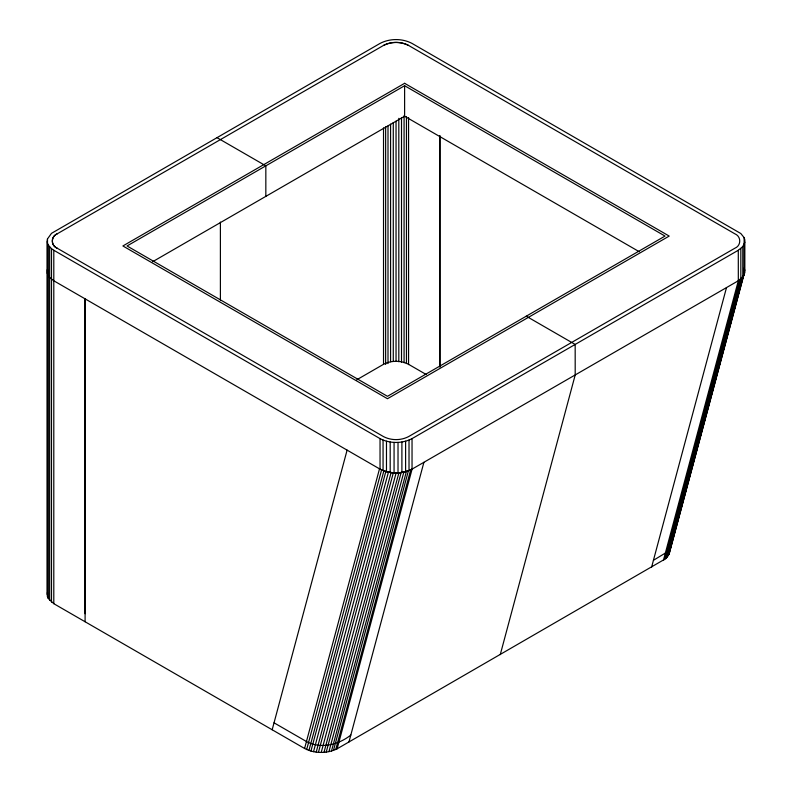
<?xml version="1.0" encoding="UTF-8"?>
<svg xmlns="http://www.w3.org/2000/svg" width="792" height="792" viewBox="0 0 792 792"><rect width="100%" height="100%" fill="white"/><g stroke="black" fill="none" stroke-linecap="round" stroke-linejoin="round"><path stroke-width="1.19" d="M744.836 242.164L742.797 246.54L738.293 250.262L412.038 438.62L412.038 469.141C402.247 474.26 389.832 474.26 380.041 469.141L53.797 280.784L49.639 277.477L47.451 273.587L47.451 238.976L51.49 233.343L380.041 43.421C389.832 38.293 402.257 38.293 412.038 43.421L740.827 233.531L744.143 237.64L744.836 239.887L744.836 272.686L742.797 277.061L738.293 280.784L412.038 469.141C402.009 474.091 389.436 474.032 379.507 468.834L304.583 748.48C314.523 753.717 327.066 753.687 337.144 748.796L665.785 558.627M47.451 238.976L47.451 243.065L48.272 245.055L48.272 598.485L53.797 603.682L304.583 748.48M51.49 602.128L51.49 248.698L48.272 245.055M51.49 248.698L53.797 250.262L53.797 603.682M85.1 613.731L85.1 298.851L85.1 621.76M439.867 366.924L439.867 136.016M666.003 558.439L669.062 554.153L744.371 273.22L744.044 268.706M48.272 598.485L47.451 596.495L47.451 592.406M272.171 729.769L347.104 450.123M306.672 749.539L381.595 469.903M308.949 750.45L383.882 470.804M310.939 751.073L385.862 471.428M313.523 751.687L388.456 472.042M316.206 752.103L391.129 472.468M318.443 752.311L393.367 472.675M321.235 752.4L396.168 472.755M324.017 752.291L398.94 472.656M326.245 752.073L401.178 472.428M328.937 751.628L403.87 471.983M331.502 751.014L406.435 471.369M333.482 750.39L408.415 470.745M335.758 749.479L410.682 469.834M337.144 748.796L412.078 469.161M348.965 741.975L423.898 462.33M500.267 654.618L575.2 374.982L575.17 344.441L526.244 316.196M651.568 567.27L726.492 287.625M663.389 560.439L738.322 280.804L738.293 250.262M664.567 559.637L739.5 280.002L743.223 276.062L668.29 555.707M666.141 558.33L741.074 278.685M667.22 557.182L742.154 277.537M744.559 271.616L669.062 554.153M744.094 274.161L744.371 273.22M743.361 275.784L743.985 274.507M667.656 551.668L653.43 560.31M667.874 551.489L670.923 547.193L671.359 542.866M57.272 233.788C50.698 236.382 50.698 245.659 57.272 248.252L383.526 436.61C391.189 440.619 400.9 440.619 408.563 436.61L734.818 248.252C741.391 245.659 741.391 236.382 734.818 233.788L408.563 45.431C400.91 41.422 391.179 41.422 383.526 45.431L57.272 233.788C50.688 236.372 50.688 245.668 57.272 248.252M738.322 280.804L739.5 280.002M404.613 85.724L127.057 245.965L387.476 396.317L665.023 236.075L404.613 85.724L404.613 116.246L639.302 251.747M152.678 261.697L404.613 116.246M356.786 379.764L383.526 364.32C391.179 360.31 400.91 360.31 408.563 364.32L426.304 374.567M350.836 735.016C338.758 744.846 320.374 749.222 306.445 741.52L274.032 722.809M383.526 45.431C391.189 41.431 400.9 41.431 408.563 45.431M53.797 250.262L380.041 438.62C389.832 443.738 402.247 443.738 412.038 438.62M216.919 137.61L265.835 165.845L265.835 196.367M744.143 268.161L744.836 270.409M47.451 273.587L47.451 269.498L47.451 596.495M744.143 237.64L744.143 274.923M742.797 246.54L742.797 277.061M740.827 248.51L740.827 279.041M439.867 135.62L439.867 366.785M409.018 440.085L409.018 470.606M408.563 117.543L408.563 364.617M406.454 116.503L406.454 363.568M405.603 441.223L405.603 471.745M404.078 115.662L404.078 362.736M401.9 441.995L401.9 472.517M401.514 117.493L401.514 362.122M398.812 118.345L398.812 361.746M398.02 442.391L398.02 472.913M396.04 121.216L396.04 361.221M394.07 442.391L394.07 472.913M393.277 122.572L393.277 361.35M390.575 124.186L390.575 361.726M390.189 441.995L390.189 472.517M388.001 126.037L388.001 363.577M386.476 441.223L386.476 471.745M385.635 126.878L385.635 364.419M383.526 127.918L383.526 364.221M383.061 440.085L383.061 470.606M380.041 438.62L380.041 469.141M220.394 222.097L220.394 300.039M49.639 246.956L49.639 600.376M47.164 241.025L47.164 594.446M404.613 83.318L122.889 245.965L387.476 398.722L669.2 236.075L404.613 83.318"/></g></svg>
